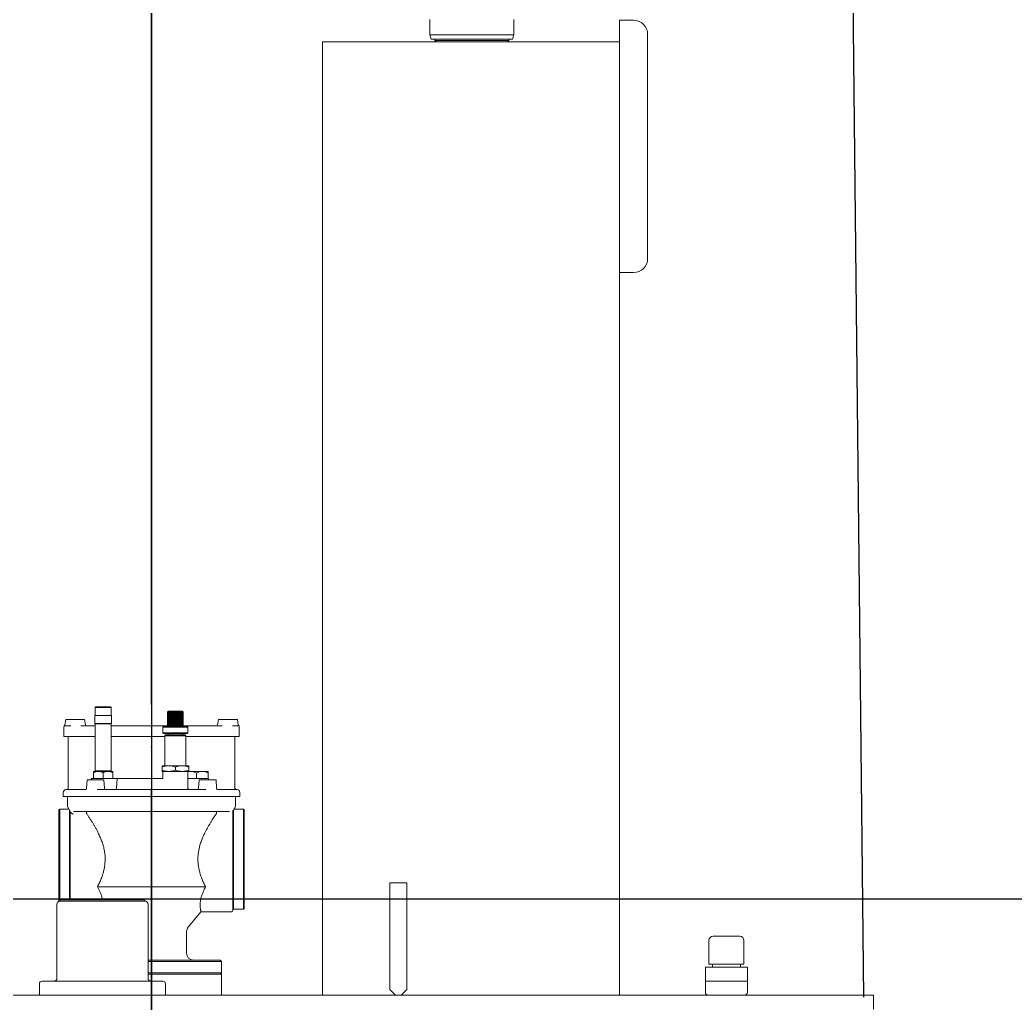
# Model space of a CAD drawing. Header units: millimetres. Extents: x 30710 to 48779, y -19256 to -8564.
# Drawn here: x 32776 to 33486, y -10660 to -9959 of the extents above; entities that cross this region are included whole.
import ezdxf

# ---------------------------------------------------------------- set-up
doc = ezdxf.new("R2010")
doc.units = ezdxf.units.MM
doc.header["$LTSCALE"] = 10
doc.linetypes.add('ACAD_ISO04W100', pattern=[30, 24, -3, 0, -3])
doc.layers.get('0').update_dxf_attribs({"color": 1, "linetype": 'ACAD_ISO04W100', "lineweight": 25})
doc.layers.get('Defpoints').update_dxf_attribs({"lineweight": 25})
doc.layers.add('2', color=3, linetype='Continuous', lineweight=25)
doc.layers.add('粗实线', color=4, linetype='Continuous', lineweight=18)

msp = doc.modelspace()

# ---------------------------------------------------------------- linework, layer by layer
msp.add_line((32870.22, -12248.159), (32870.22, -10131.559))
at = {"layer": '2'}
for p, q in [((32870.22, -10260.95), (32870.22, -9663.935)), ((33378.22, -10656.159), (33367.514, -9663.935))]:
    msp.add_line(p, q, dxfattribs=at)
at = {"layer": 'Defpoints'}
for p, q in [((32870.22, -8564.163), (32870.22, -19256.163)), ((30710.22, -10586.157), (45830.22, -10586.157))]:
    msp.add_line(p, q, dxfattribs=at)
at = {"layer": '粗实线'}
for p, q in [((33068.672, -9958.79), (33068.672, -9969.79)), ((33128.672, -9958.79), (33128.672, -9969.79)), ((33204.067, -9959.312), (33204.067, -9974.79)), ((33214.067, -9959.312), (33204.067, -9959.312)), ((33068.672, -9969.79), (33128.672, -9969.79)), ((33069.764, -9972.79), (33068.672, -9969.79)), ((33127.581, -9972.79), (33128.672, -9969.79)), ((33224.067, -9969.312), (33224.067, -10129.312)), ((32992.067, -9974.79), (32992.067, -10654.79)), ((32992.067, -9974.79), (33204.067, -9974.79)), ((33127.581, -9972.79), (33069.764, -9972.79)), ((33072.172, -9972.79), (33072.172, -9973.79)), ((33072.172, -9973.79), (33125.172, -9973.79)), ((33073.172, -9974.79), (33072.172, -9973.79)), ((33124.172, -9974.79), (33125.172, -9973.79)), ((33125.172, -9972.79), (33125.172, -9973.79)), ((33204.067, -9974.79), (33204.067, -10654.79)), ((33214.067, -10139.312), (33204.067, -10139.312)), ((32829.92, -10455.19), (32829.72, -10455.39)), ((32829.92, -10455.19), (32841.52, -10455.19)), ((32830.47, -10449.19), (32829.97, -10449.69)), ((32829.97, -10449.69), (32829.97, -10455.19)), ((32841.47, -10449.69), (32829.97, -10449.69)), ((32830.47, -10449.19), (32840.97, -10449.19)), ((32840.97, -10449.19), (32841.47, -10449.69)), ((32841.47, -10449.69), (32841.47, -10455.19)), ((32841.52, -10455.19), (32841.72, -10455.39)), ((32882.285, -10452.09), (32881.72, -10452.656)), ((32881.72, -10452.656), (32881.72, -10452.656)), ((32881.72, -10463.09), (32881.72, -10452.656)), ((32881.72, -10463.09), (32881.72, -10452.656)), ((32881.761, -10452.656), (32881.775, -10452.656)), ((32881.761, -10463.09), (32881.761, -10452.656)), ((32881.775, -10463.09), (32881.775, -10452.656)), ((32881.888, -10452.656), (32881.915, -10452.656)), ((32881.888, -10463.09), (32881.888, -10452.656)), ((32881.915, -10463.09), (32881.915, -10452.656)), ((32882.099, -10452.656), (32882.139, -10452.656)), ((32882.099, -10463.09), (32882.099, -10452.656)), ((32882.139, -10463.09), (32882.139, -10452.656)), ((32891.558, -10452.09), (32882.285, -10452.09)), ((32882.391, -10452.656), (32882.443, -10452.656)), ((32882.391, -10463.09), (32882.391, -10452.656)), ((32882.443, -10463.09), (32882.443, -10452.656)), ((32882.759, -10452.656), (32882.822, -10452.656)), ((32882.759, -10463.09), (32882.759, -10452.656)), ((32882.822, -10463.09), (32882.822, -10452.656)), ((32883.198, -10452.656), (32883.271, -10452.656)), ((32883.198, -10463.09), (32883.198, -10452.656)), ((32883.271, -10463.09), (32883.271, -10452.656)), ((32883.684, -10463.09), (32883.684, -10452.356)), ((32883.699, -10452.656), (32883.782, -10452.656)), ((32883.699, -10463.09), (32883.699, -10452.656)), ((32883.782, -10463.09), (32883.782, -10452.656)), ((32884.19, -10463.09), (32884.19, -10452.356)), ((32884.257, -10452.656), (32884.347, -10452.656)), ((32884.257, -10463.09), (32884.257, -10452.656)), ((32884.347, -10463.09), (32884.347, -10452.656)), ((32884.743, -10463.09), (32884.743, -10452.356)), ((32884.861, -10452.656), (32884.958, -10452.656)), ((32884.861, -10463.09), (32884.861, -10452.656)), ((32884.958, -10463.09), (32884.958, -10452.656)), ((32885.336, -10463.09), (32885.336, -10452.356)), ((32885.502, -10452.656), (32885.604, -10452.656)), ((32885.502, -10463.09), (32885.502, -10452.656)), ((32885.604, -10463.09), (32885.604, -10452.656)), ((32885.958, -10463.09), (32885.958, -10452.356)), ((32886.171, -10452.656), (32886.275, -10452.656)), ((32886.171, -10463.09), (32886.171, -10452.656)), ((32886.275, -10463.09), (32886.275, -10452.656)), ((32886.6, -10463.09), (32886.6, -10452.356)), ((32886.856, -10452.656), (32886.962, -10452.656)), ((32886.856, -10463.09), (32886.856, -10452.656)), ((32886.962, -10463.09), (32886.962, -10452.656)), ((32887.252, -10463.09), (32887.252, -10452.356)), ((32887.546, -10452.656), (32887.653, -10452.656)), ((32887.546, -10463.09), (32887.546, -10452.656)), ((32887.653, -10463.09), (32887.653, -10452.656)), ((32887.904, -10463.09), (32887.904, -10452.356)), ((32888.232, -10452.656), (32888.336, -10452.656)), ((32888.232, -10463.09), (32888.232, -10452.656)), ((32888.336, -10463.09), (32888.336, -10452.656)), ((32888.545, -10463.09), (32888.545, -10452.356)), ((32888.902, -10452.656), (32889.003, -10452.656)), ((32888.902, -10463.09), (32888.902, -10452.656)), ((32889.003, -10463.09), (32889.003, -10452.656)), ((32889.164, -10463.09), (32889.164, -10452.356)), ((32889.545, -10452.656), (32889.641, -10452.656)), ((32889.545, -10463.09), (32889.545, -10452.656)), ((32889.641, -10463.09), (32889.641, -10452.656)), ((32889.753, -10463.09), (32889.753, -10452.356)), ((32890.151, -10452.656), (32890.24, -10452.656)), ((32890.151, -10463.09), (32890.151, -10452.656)), ((32890.24, -10463.09), (32890.24, -10452.656)), ((32890.303, -10463.09), (32890.303, -10452.356)), ((32890.711, -10452.656), (32890.793, -10452.656)), ((32890.711, -10463.09), (32890.711, -10452.656)), ((32890.793, -10463.09), (32890.793, -10452.656)), ((32890.803, -10463.09), (32890.803, -10452.356)), ((32891.216, -10452.656), (32891.289, -10452.656)), ((32891.216, -10463.09), (32891.216, -10452.656)), ((32891.289, -10463.09), (32891.289, -10452.656)), ((32892.154, -10452.09), (32891.558, -10452.09)), ((32891.658, -10452.656), (32891.72, -10452.656)), ((32891.658, -10463.09), (32891.658, -10452.656)), ((32891.72, -10463.09), (32891.72, -10452.656)), ((32892.03, -10452.656), (32892.056, -10452.656)), ((32892.03, -10463.09), (32892.03, -10452.656)), ((32892.056, -10452.656), (32892.081, -10452.656)), ((32892.081, -10463.09), (32892.081, -10452.656)), ((32892.72, -10452.656), (32892.154, -10452.09)), ((32892.326, -10452.656), (32892.365, -10452.656)), ((32892.326, -10463.09), (32892.326, -10452.656)), ((32892.365, -10463.09), (32892.365, -10452.656)), ((32892.542, -10452.656), (32892.568, -10452.656)), ((32892.542, -10463.09), (32892.542, -10452.656)), ((32892.568, -10463.09), (32892.568, -10452.656)), ((32892.674, -10452.656), (32892.686, -10452.656)), ((32892.674, -10463.09), (32892.674, -10452.656)), ((32892.686, -10463.09), (32892.686, -10452.656)), ((32892.72, -10463.09), (32892.72, -10452.656)), ((32809.013, -10458.19), (32808.354, -10461.929)), ((32809.013, -10458.19), (32815.72, -10458.19)), ((32815.72, -10458.19), (32822.426, -10458.19)), ((32823.074, -10461.864), (32822.426, -10458.19)), ((32841.72, -10455.39), (32829.72, -10455.39)), ((32829.72, -10460.99), (32829.72, -10455.39)), ((32829.92, -10461.19), (32829.72, -10460.99)), ((32829.72, -10460.99), (32841.72, -10460.99)), ((32841.52, -10461.19), (32829.92, -10461.19)), ((32829.97, -10461.19), (32829.97, -10494.69)), ((32841.47, -10461.19), (32841.47, -10494.69)), ((32841.52, -10461.19), (32841.72, -10460.99)), ((32841.72, -10460.99), (32841.72, -10455.39)), ((32918.013, -10458.19), (32917.365, -10461.864)), ((32918.013, -10458.19), (32924.72, -10458.19)), ((32924.72, -10458.19), (32931.426, -10458.19)), ((32932.085, -10461.929), (32931.426, -10458.19)), ((32807.72, -10463.641), (32807.72, -10464)), ((32807.72, -10470.19), (32807.72, -10464)), ((32808.109, -10462.426), (32807.873, -10463.02)), ((32819.853, -10462.674), (32820.252, -10462.69)), ((32820.252, -10462.69), (32829.97, -10462.69)), ((32841.47, -10462.69), (32881.72, -10462.69)), ((32878.72, -10463.19), (32878.22, -10463.69)), ((32878.22, -10463.69), (32878.22, -10467.69)), ((32888.563, -10463.69), (32878.22, -10463.69)), ((32878.22, -10467.69), (32878.72, -10468.19)), ((32878.22, -10467.69), (32888.563, -10467.69)), ((32878.72, -10463.19), (32888.488, -10463.19)), ((32888.488, -10468.19), (32878.72, -10468.19)), ((32880.22, -10469.19), (32879.72, -10469.69)), ((32880.22, -10469.19), (32894.22, -10469.19)), ((32881.761, -10463.09), (32881.72, -10463.09)), ((32881.72, -10463.09), (32881.72, -10463.09)), ((32881.775, -10463.09), (32881.761, -10463.09)), ((32881.888, -10463.09), (32881.775, -10463.09)), ((32881.915, -10463.09), (32881.888, -10463.09)), ((32882.099, -10463.09), (32881.915, -10463.09)), ((32881.97, -10468.19), (32881.97, -10469.19)), ((32882.139, -10463.09), (32882.099, -10463.09)), ((32882.391, -10463.09), (32882.139, -10463.09)), ((32882.443, -10463.09), (32882.391, -10463.09)), ((32882.759, -10463.09), (32882.443, -10463.09)), ((32882.822, -10463.09), (32882.759, -10463.09)), ((32883.198, -10463.09), (32882.822, -10463.09)), ((32883.271, -10463.09), (32883.198, -10463.09)), ((32883.684, -10463.09), (32883.271, -10463.09)), ((32883.699, -10463.09), (32883.684, -10463.09)), ((32883.782, -10463.09), (32883.699, -10463.09)), ((32883.72, -10463.09), (32883.72, -10463.19)), ((32884.19, -10463.09), (32883.782, -10463.09)), ((32884.257, -10463.09), (32884.19, -10463.09)), ((32884.347, -10463.09), (32884.257, -10463.09)), ((32884.743, -10463.09), (32884.347, -10463.09)), ((32884.861, -10463.09), (32884.743, -10463.09)), ((32884.958, -10463.09), (32884.861, -10463.09)), ((32885.336, -10463.09), (32884.958, -10463.09)), ((32885.502, -10463.09), (32885.336, -10463.09)), ((32885.604, -10463.09), (32885.502, -10463.09)), ((32885.958, -10463.09), (32885.604, -10463.09)), ((32886.171, -10463.09), (32885.958, -10463.09)), ((32886.275, -10463.09), (32886.171, -10463.09)), ((32886.6, -10463.09), (32886.275, -10463.09)), ((32886.856, -10463.09), (32886.6, -10463.09)), ((32886.962, -10463.09), (32886.856, -10463.09)), ((32887.252, -10463.09), (32886.962, -10463.09)), ((32887.546, -10463.09), (32887.252, -10463.09)), ((32887.653, -10463.09), (32887.546, -10463.09)), ((32887.904, -10463.09), (32887.653, -10463.09)), ((32888.232, -10463.09), (32887.904, -10463.09)), ((32888.336, -10463.09), (32888.232, -10463.09)), ((32888.545, -10463.09), (32888.336, -10463.09)), ((32888.488, -10463.19), (32895.72, -10463.19)), ((32895.72, -10468.19), (32888.488, -10468.19)), ((32888.902, -10463.09), (32888.545, -10463.09)), ((32896.22, -10463.69), (32888.563, -10463.69)), ((32888.563, -10467.69), (32896.22, -10467.69)), ((32889.003, -10463.09), (32888.902, -10463.09)), ((32889.164, -10463.09), (32889.003, -10463.09)), ((32889.545, -10463.09), (32889.164, -10463.09)), ((32889.641, -10463.09), (32889.545, -10463.09)), ((32889.753, -10463.09), (32889.641, -10463.09)), ((32890.151, -10463.09), (32889.753, -10463.09)), ((32890.24, -10463.09), (32890.151, -10463.09)), ((32890.303, -10463.09), (32890.24, -10463.09)), ((32890.711, -10463.09), (32890.303, -10463.09)), ((32890.793, -10463.09), (32890.711, -10463.09)), ((32890.72, -10463.19), (32890.72, -10463.09)), ((32890.803, -10463.09), (32890.793, -10463.09)), ((32891.216, -10463.09), (32890.803, -10463.09)), ((32891.289, -10463.09), (32891.216, -10463.09)), ((32891.658, -10463.09), (32891.289, -10463.09)), ((32891.72, -10463.09), (32891.658, -10463.09)), ((32892.03, -10463.09), (32891.72, -10463.09)), ((32892.081, -10463.09), (32892.03, -10463.09)), ((32892.326, -10463.09), (32892.081, -10463.09)), ((32892.365, -10463.09), (32892.326, -10463.09)), ((32892.542, -10463.09), (32892.365, -10463.09)), ((32892.47, -10469.19), (32892.47, -10468.19)), ((32892.568, -10463.09), (32892.542, -10463.09)), ((32892.674, -10463.09), (32892.568, -10463.09)), ((32892.686, -10463.09), (32892.674, -10463.09)), ((32892.72, -10463.09), (32892.686, -10463.09)), ((32892.72, -10462.69), (32920.187, -10462.69)), ((32894.22, -10469.19), (32894.72, -10469.69)), ((32896.22, -10463.69), (32895.72, -10463.19)), ((32895.72, -10468.19), (32896.22, -10467.69)), ((32896.22, -10467.69), (32896.22, -10463.69)), ((32920.187, -10462.69), (32920.705, -10462.669)), ((32932.72, -10463.641), (32932.72, -10464)), ((32932.72, -10464), (32932.72, -10470.19)), ((32812.72, -10470.19), (32807.72, -10470.19)), ((32810.72, -10507.19), (32810.72, -10470.19)), ((32812.72, -10470.19), (32829.97, -10470.19)), ((32841.47, -10470.19), (32879.72, -10470.19)), ((32879.72, -10469.69), (32879.72, -10491.19)), ((32894.72, -10469.69), (32879.72, -10469.69)), ((32894.72, -10469.69), (32894.72, -10491.19)), ((32894.72, -10470.19), (32927.72, -10470.19)), ((32932.72, -10470.19), (32927.72, -10470.19)), ((32929.72, -10470.19), (32929.72, -10507.19)), ((32828.72, -10495.19), (32832.22, -10495.19)), ((32828.72, -10495.19), (32828.72, -10496.273)), ((32828.72, -10496.273), (32828.72, -10500.19)), ((32830.47, -10495.19), (32829.97, -10494.69)), ((32829.97, -10494.69), (32841.47, -10494.69)), ((32832.22, -10495.19), (32839.22, -10495.19)), ((32835.72, -10496.273), (32835.72, -10500.19)), ((32839.22, -10495.19), (32842.72, -10495.19)), ((32840.97, -10495.19), (32841.47, -10494.69)), ((32842.72, -10495.19), (32842.72, -10496.273)), ((32842.72, -10496.273), (32842.72, -10500.19)), ((32877.72, -10491.19), (32877.72, -10492.038)), ((32882.47, -10491.19), (32877.72, -10491.19)), ((32877.72, -10492.038), (32877.72, -10494.341)), ((32877.72, -10494.341), (32877.72, -10495.19)), ((32882.47, -10495.19), (32877.72, -10495.19)), ((32878.22, -10495.19), (32878.22, -10500.19)), ((32891.97, -10491.19), (32882.47, -10491.19)), ((32891.97, -10495.19), (32882.47, -10495.19)), ((32887.22, -10492.038), (32887.22, -10494.341)), ((32896.72, -10491.19), (32891.97, -10491.19)), ((32896.72, -10495.19), (32891.97, -10495.19)), ((32896.22, -10495.19), (32896.22, -10507.19)), ((32897.97, -10495.19), (32896.22, -10495.483)), ((32896.72, -10491.19), (32896.72, -10492.038)), ((32896.72, -10492.038), (32896.72, -10494.341)), ((32896.72, -10494.341), (32896.72, -10495.19)), ((32896.72, -10495.19), (32897.97, -10495.19)), ((32897.97, -10495.19), (32906.47, -10495.19)), ((32902.22, -10500.19), (32902.22, -10496.505)), ((32906.47, -10495.19), (32910.72, -10495.19)), ((32910.72, -10495.19), (32910.72, -10496.505)), ((32910.72, -10500.19), (32910.72, -10496.505)), ((32824.235, -10501.19), (32823.918, -10507.242)), ((32824.235, -10501.19), (32836.301, -10501.19)), ((32827.139, -10500.19), (32827.086, -10501.19)), ((32827.139, -10500.19), (32841.57, -10500.19)), ((32836.301, -10501.19), (32836.618, -10507.242)), ((32841.57, -10500.19), (32845.639, -10500.19)), ((32845.269, -10507.242), (32845.639, -10500.19)), ((32848.635, -10500.19), (32877.345, -10500.19)), ((32896.22, -10500.19), (32898.319, -10500.19)), ((32898.319, -10500.19), (32898.987, -10500.19)), ((32902.22, -10500.19), (32898.987, -10500.19)), ((32905.453, -10500.19), (32902.22, -10500.19)), ((32904.138, -10501.19), (32903.821, -10507.242)), ((32904.138, -10501.19), (32916.204, -10501.19)), ((32905.453, -10500.19), (32907.487, -10500.19)), ((32910.72, -10500.19), (32907.487, -10500.19)), ((32910.72, -10500.19), (32910.8, -10500.19)), ((32910.853, -10501.19), (32910.8, -10500.19)), ((32916.204, -10501.19), (32916.521, -10507.242)), ((32807.22, -10510.19), (32807.22, -10513.19)), ((32809.22, -10508.19), (32823.034, -10508.19)), ((32823.318, -10508.107), (32822.752, -10508.223)), ((32831.561, -10508.19), (32908.878, -10508.19)), ((32917.119, -10508.106), (32917.405, -10508.19)), ((32917.405, -10508.19), (32931.22, -10508.19)), ((32933.22, -10510.19), (32933.22, -10513.19)), ((32807.22, -10513.19), (32933.22, -10513.19)), ((32810.22, -10513.19), (32810.22, -10520.29)), ((32930.22, -10520.29), (32930.22, -10513.19)), ((32804.72, -10522.04), (32804.22, -10522.54)), ((32804.22, -10540.165), (32804.22, -10522.54)), ((32811.285, -10522.04), (32804.72, -10522.04)), ((32804.72, -10522.04), (32804.72, -10539.915)), ((32811.72, -10539.915), (32811.72, -10522.75)), ((32812.22, -10586.79), (32812.22, -10524.68)), ((32813.028, -10524.992), (32813.22, -10525.177)), ((32870.22, -10523.79), (32814.652, -10523.79)), ((32925.787, -10523.79), (32870.22, -10523.79)), ((32928.108, -10522.79), (32928.179, -10522.755)), ((32928.22, -10522.974), (32928.22, -10526.159)), ((32928.22, -10526.159), (32928.22, -10594.29)), ((32928.72, -10522.7), (32928.72, -10539.915)), ((32928.761, -10522.79), (32929.22, -10521.912)), ((32935.72, -10522.04), (32929.153, -10522.04)), ((32936.22, -10522.54), (32935.72, -10522.04)), ((32935.72, -10539.915), (32935.72, -10522.04)), ((32936.22, -10522.54), (32936.22, -10540.165)), ((32804.22, -10587.853), (32804.22, -10540.165)), ((32804.72, -10539.915), (32804.72, -10587.467)), ((32811.72, -10586.79), (32811.72, -10539.915)), ((32928.72, -10539.915), (32928.72, -10593.54)), ((32935.72, -10593.54), (32935.72, -10539.915)), ((32936.22, -10540.165), (32936.22, -10593.04)), ((33052.22, -10574.79), (33040.22, -10574.79)), ((33040.22, -10574.79), (33040.22, -10609.79)), ((33052.22, -10574.79), (33052.22, -10609.79)), ((32870.22, -10577.6), (32831.668, -10577.6)), ((32908.771, -10577.6), (32870.22, -10577.6)), ((32802.72, -10589.79), (32802.72, -10642.79)), ((32804.72, -10587.79), (32865.72, -10587.79)), ((32806.22, -10586.79), (32864.22, -10586.79)), ((32867.72, -10642.79), (32867.72, -10589.79)), ((32896.378, -10606.209), (32905.478, -10595.29)), ((32905.478, -10595.29), (32927.22, -10595.29)), ((32928.22, -10593.04), (32928.72, -10593.54)), ((32928.72, -10593.54), (32935.72, -10593.54)), ((32935.72, -10593.54), (32936.22, -10593.04)), ((32895.22, -10624.79), (32895.22, -10609.41)), ((33040.22, -10609.79), (33040.22, -10650.79)), ((33052.22, -10609.79), (33052.22, -10650.79)), ((33267.72, -10615.79), (33267.72, -10632.79)), ((33270.72, -10612.79), (33280.22, -10612.79)), ((33280.22, -10612.79), (33289.72, -10612.79)), ((33292.72, -10632.79), (33292.72, -10615.79)), ((32867.72, -10629.79), (32870.22, -10629.79)), ((32870.22, -10630.79), (32867.72, -10630.79)), ((32870.22, -10629.79), (32919.22, -10629.79)), ((32920.22, -10630.79), (32870.22, -10630.79)), ((32920.22, -10630.79), (32919.22, -10629.79)), ((32920.22, -10638.79), (32920.22, -10630.79)), ((32867.72, -10638.79), (32870.22, -10638.79)), ((32867.72, -10639.79), (32905.575, -10639.79)), ((32870.22, -10638.79), (32920.22, -10638.79)), ((32905.575, -10639.79), (32920.22, -10639.79)), ((32919.22, -10639.79), (32920.22, -10638.79)), ((32920.22, -10654.79), (32920.22, -10639.79)), ((33265.22, -10634.79), (33265.22, -10644.79)), ((33265.22, -10634.79), (33280.22, -10634.79)), ((33267.72, -10632.79), (33280.22, -10632.79)), ((33270.22, -10632.79), (33270.22, -10634.79)), ((33280.22, -10632.79), (33292.72, -10632.79)), ((33280.22, -10634.79), (33295.22, -10634.79)), ((33290.22, -10634.79), (33290.22, -10632.79)), ((33295.22, -10644.79), (33295.22, -10634.79)), ((32790.22, -10646.79), (32790.22, -10654.79)), ((32792.22, -10644.79), (32878.22, -10644.79)), ((32880.22, -10654.79), (32880.22, -10646.79)), ((33265.22, -10644.79), (33265.22, -10652.79)), ((33295.22, -10644.79), (33265.22, -10644.79)), ((33280.22, -10644.79), (33265.22, -10644.79)), ((33295.22, -10644.79), (33280.22, -10644.79)), ((33295.22, -10652.79), (33295.22, -10644.79)), ((33040.22, -10650.79), (33044.22, -10654.79)), ((33048.22, -10654.79), (33052.22, -10650.79)), ((32355.22, -10654.79), (33385.22, -10654.79)), ((33385.22, -10664.79), (33385.22, -10654.79))]:
    msp.add_line(p, q, dxfattribs=at)
for centre, radius, start, end in [((33214.067, -9969.312), 10, 0, 90), ((33214.067, -10129.312), 10, 270, 0), ((32824.059, -10461.69), 1, 190, 270), ((32916.38, -10461.69), 1, 270, 350), ((32809.171, -10463.646), 1.452, 125.918926, 179.798307), ((32809.22, -10510.19), 2, 90, 180), ((32809.72, -10507.19), 1, 270, 0), ((32822.919, -10507.19), 1, 293.664295, 357), ((32837.617, -10507.19), 1, 183, 270), ((32844.271, -10507.19), 1, 270, 357), ((32897.22, -10507.19), 1, 180, 270), ((32902.822, -10507.19), 1, 270, 357), ((32917.52, -10507.19), 1, 183, 246.335705), ((32930.72, -10507.19), 1, 180, 270), ((32931.22, -10510.19), 2, 0, 90), ((32804.72, -10589.79), 2, 96.901854, 180), ((32806.22, -10588.79), 2, 90, 150.478281), ((32864.22, -10588.79), 2, 29.521719, 90), ((32865.72, -10589.79), 2, 0, 83.098145), ((32927.22, -10594.29), 1, 270, 360), ((32900.22, -10609.41), 5, 140.194429, 180), ((33270.72, -10615.79), 3, 90, 180), ((33289.72, -10615.79), 3, 0, 90), ((32900.22, -10624.79), 5, 180, 270), ((32792.22, -10646.79), 2, 90, 180), ((32800.72, -10642.79), 2, 270, 0), ((32869.72, -10642.79), 2, 180, 270), ((32878.22, -10646.79), 2, 0, 90), ((33267.22, -10652.79), 2, 180, 270), ((33293.22, -10652.79), 2, 270, 360)]:
    msp.add_arc(centre, radius, start, end, dxfattribs=at)
for points, knots in [([(32881.72, -10452.656), (32881.778, -10452.599), (32881.881, -10452.498), (32881.986, -10452.399), (32882.032, -10452.356)], [0, 0, 0, 0, 0.24228063, 0.432643, 0.432643, 0.432643, 0.432643]), ([(32882.032, -10452.356), (32881.981, -10452.411), (32881.89, -10452.51), (32881.8, -10452.611), (32881.761, -10452.656)], [0, 0, 0, 0, 0.22652873, 0.40451652, 0.40451652, 0.40451652, 0.40451652]), ([(32881.775, -10452.656), (32881.838, -10452.599), (32881.952, -10452.498), (32882.067, -10452.399), (32882.118, -10452.356)], [0, 0, 0, 0, 0.2553053, 0.45590128, 0.45590128, 0.45590128, 0.45590128]), ([(32882.118, -10452.356), (32882.075, -10452.411), (32881.997, -10452.51), (32881.921, -10452.611), (32881.888, -10452.656)], [0, 0, 0, 0, 0.21174107, 0.37810991, 0.37810991, 0.37810991, 0.37810991]), ([(32881.915, -10452.656), (32881.983, -10452.599), (32882.106, -10452.498), (32882.23, -10452.399), (32882.284, -10452.356)], [0, 0, 0, 0, 0.26650037, 0.47589243, 0.47589243, 0.47589243, 0.47589243]), ([(32882.284, -10452.356), (32882.249, -10452.411), (32882.187, -10452.51), (32882.126, -10452.611), (32882.099, -10452.656)], [0, 0, 0, 0, 0.19746491, 0.35261671, 0.35261671, 0.35261671, 0.35261671]), ([(32882.139, -10452.656), (32882.211, -10452.599), (32882.34, -10452.498), (32882.471, -10452.399), (32882.529, -10452.356)], [0, 0, 0, 0, 0.275423, 0.49182565, 0.49182565, 0.49182565, 0.49182565]), ([(32882.529, -10452.356), (32882.503, -10452.411), (32882.457, -10452.51), (32882.411, -10452.611), (32882.391, -10452.656)], [0, 0, 0, 0, 0.18481523, 0.33002795, 0.33002795, 0.33002795, 0.33002795]), ([(32882.443, -10452.656), (32882.518, -10452.599), (32882.652, -10452.498), (32882.787, -10452.399), (32882.847, -10452.356)], [0, 0, 0, 0, 0.28175011, 0.50312405, 0.50312405, 0.50312405, 0.50312405]), ([(32882.847, -10452.356), (32882.83, -10452.411), (32882.801, -10452.51), (32882.772, -10452.611), (32882.759, -10452.656)], [0, 0, 0, 0, 0.17501717, 0.31253137, 0.31253137, 0.31253137, 0.31253137]), ([(32882.822, -10452.656), (32882.899, -10452.599), (32883.035, -10452.498), (32883.173, -10452.399), (32883.234, -10452.356)], [0, 0, 0, 0, 0.28526628, 0.5094029, 0.5094029, 0.5094029, 0.5094029]), ([(32883.234, -10452.356), (32883.227, -10452.411), (32883.215, -10452.51), (32883.203, -10452.611), (32883.198, -10452.656)], [0, 0, 0, 0, 0.16922478, 0.3021878, 0.3021878, 0.3021878, 0.3021878]), ([(32883.271, -10452.656), (32883.348, -10452.599), (32883.484, -10452.498), (32883.623, -10452.399), (32883.684, -10452.356)], [0, 0, 0, 0, 0.28585613, 0.5104562, 0.5104562, 0.5104562, 0.5104562]), ([(32883.684, -10452.356), (32883.687, -10452.411), (32883.692, -10452.51), (32883.697, -10452.611), (32883.699, -10452.656)], [0, 0, 0, 0, 0.16822634, 0.30040486, 0.30040486, 0.30040486, 0.30040486]), ([(32883.782, -10452.656), (32883.858, -10452.599), (32883.993, -10452.498), (32884.129, -10452.399), (32884.19, -10452.356)], [0, 0, 0, 0, 0.2835006, 0.50624992, 0.50624992, 0.50624992, 0.50624992]), ([(32884.19, -10452.356), (32884.202, -10452.411), (32884.225, -10452.51), (32884.247, -10452.611), (32884.257, -10452.656)], [0, 0, 0, 0, 0.17216684, 0.30744148, 0.30744148, 0.30744148, 0.30744148]), ([(32884.347, -10452.656), (32884.421, -10452.599), (32884.552, -10452.498), (32884.685, -10452.399), (32884.743, -10452.356)], [0, 0, 0, 0, 0.27827632, 0.49692087, 0.49692087, 0.49692087, 0.49692087]), ([(32884.743, -10452.356), (32884.765, -10452.411), (32884.805, -10452.51), (32884.844, -10452.611), (32884.861, -10452.656)], [0, 0, 0, 0, 0.18048999, 0.32230429, 0.32230429, 0.32230429, 0.32230429]), ([(32884.958, -10452.656), (32885.028, -10452.599), (32885.153, -10452.498), (32885.28, -10452.399), (32885.336, -10452.356)], [0, 0, 0, 0, 0.27035807, 0.48278116, 0.48278116, 0.48278116, 0.48278116]), ([(32885.336, -10452.356), (32885.367, -10452.411), (32885.423, -10452.51), (32885.478, -10452.611), (32885.502, -10452.656)], [0, 0, 0, 0, 0.19214896, 0.34312393, 0.34312393, 0.34312393, 0.34312393]), ([(32885.604, -10452.656), (32885.67, -10452.599), (32885.787, -10452.498), (32885.906, -10452.399), (32885.958, -10452.356)], [0, 0, 0, 0, 0.26002474, 0.46432883, 0.46432883, 0.46432883, 0.46432883]), ([(32885.958, -10452.356), (32885.998, -10452.411), (32886.069, -10452.51), (32886.14, -10452.611), (32886.171, -10452.656)], [0, 0, 0, 0, 0.20591778, 0.36771115, 0.36771115, 0.36771115, 0.36771115]), ([(32886.275, -10452.656), (32886.336, -10452.599), (32886.443, -10452.498), (32886.552, -10452.399), (32886.6, -10452.356)], [0, 0, 0, 0, 0.24766953, 0.44226601, 0.44226601, 0.44226601, 0.44226601]), ([(32886.6, -10452.356), (32886.648, -10452.411), (32886.734, -10452.51), (32886.819, -10452.611), (32886.856, -10452.656)], [0, 0, 0, 0, 0.22062401, 0.39397235, 0.39397235, 0.39397235, 0.39397235]), ([(32886.962, -10452.656), (32887.016, -10452.599), (32887.112, -10452.498), (32887.209, -10452.399), (32887.252, -10452.356)], [0, 0, 0, 0, 0.2338153, 0.41752636, 0.41752636, 0.41752636, 0.41752636]), ([(32887.252, -10452.356), (32887.308, -10452.411), (32887.406, -10452.51), (32887.504, -10452.611), (32887.546, -10452.656)], [0, 0, 0, 0, 0.23525637, 0.42010163, 0.42010163, 0.42010163, 0.42010163]), ([(32887.653, -10452.656), (32887.699, -10452.599), (32887.782, -10452.498), (32887.867, -10452.399), (32887.904, -10452.356)], [0, 0, 0, 0, 0.21913504, 0.39131167, 0.39131167, 0.39131167, 0.39131167]), ([(32887.904, -10452.356), (32887.965, -10452.411), (32888.076, -10452.51), (32888.184, -10452.611), (32888.232, -10452.656)], [0, 0, 0, 0, 0.24898763, 0.44462178, 0.44462178, 0.44462178, 0.44462178]), ([(32888.336, -10452.656), (32888.375, -10452.599), (32888.444, -10452.498), (32888.514, -10452.399), (32888.545, -10452.356)], [0, 0, 0, 0, 0.20447419, 0.36513164, 0.36513164, 0.36513164, 0.36513164]), ([(32888.545, -10452.356), (32888.612, -10452.411), (32888.731, -10452.51), (32888.85, -10452.611), (32888.902, -10452.656)], [0, 0, 0, 0, 0.2611609, 0.46635982, 0.46635982, 0.46635982, 0.46635982]), ([(32889.003, -10452.656), (32889.033, -10452.599), (32889.086, -10452.498), (32889.14, -10452.399), (32889.164, -10452.356)], [0, 0, 0, 0, 0.19086224, 0.34082464, 0.34082464, 0.34082464, 0.34082464]), ([(32889.164, -10452.356), (32889.236, -10452.411), (32889.363, -10452.51), (32889.489, -10452.611), (32889.545, -10452.656)], [0, 0, 0, 0, 0.27126723, 0.48440687, 0.48440687, 0.48440687, 0.48440687]), ([(32889.641, -10452.656), (32889.662, -10452.599), (32889.699, -10452.498), (32889.737, -10452.399), (32889.753, -10452.356)], [0, 0, 0, 0, 0.17948375, 0.32050597, 0.32050597, 0.32050597, 0.32050597]), ([(32889.753, -10452.356), (32889.828, -10452.411), (32889.961, -10452.51), (32890.093, -10452.611), (32890.151, -10452.656)], [0, 0, 0, 0, 0.27892549, 0.49808237, 0.49808237, 0.49808237, 0.49808237]), ([(32890.24, -10452.656), (32890.252, -10452.599), (32890.273, -10452.498), (32890.293, -10452.399), (32890.303, -10452.356)], [0, 0, 0, 0, 0.17155936, 0.3063553, 0.3063553, 0.3063553, 0.3063553]), ([(32890.303, -10452.356), (32890.379, -10452.411), (32890.516, -10452.51), (32890.652, -10452.611), (32890.711, -10452.656)], [0, 0, 0, 0, 0.28386766, 0.50690769, 0.50690769, 0.50690769, 0.50690769]), ([(32890.793, -10452.656), (32890.795, -10452.599), (32890.798, -10452.498), (32890.802, -10452.399), (32890.803, -10452.356)], [0, 0, 0, 0, 0.16810079, 0.30017929, 0.30017929, 0.30017929, 0.30017929]), ([(32890.803, -10452.356), (32890.881, -10452.411), (32891.019, -10452.51), (32891.156, -10452.611), (32891.216, -10452.656)], [0, 0, 0, 0, 0.28592901, 0.51058868, 0.51058868, 0.51058868, 0.51058868]), ([(32891.247, -10452.356), (32891.324, -10452.411), (32891.462, -10452.51), (32891.598, -10452.611), (32891.658, -10452.656)], [0, 0, 0, 0, 0.2850426, 0.5090058, 0.5090058, 0.5090058, 0.5090058]), ([(32891.289, -10452.656), (32891.281, -10452.599), (32891.267, -10452.498), (32891.253, -10452.399), (32891.247, -10452.356)], [0, 0, 0, 0, 0.16959974, 0.30285599, 0.30285599, 0.30285599, 0.30285599]), ([(32891.628, -10452.356), (32891.703, -10452.411), (32891.838, -10452.51), (32891.972, -10452.611), (32892.03, -10452.656)], [0, 0, 0, 0, 0.2812371, 0.50221025, 0.50221025, 0.50221025, 0.50221025]), ([(32891.72, -10452.656), (32891.703, -10452.599), (32891.672, -10452.498), (32891.641, -10452.399), (32891.628, -10452.356)], [0, 0, 0, 0, 0.17583906, 0.3139976, 0.3139976, 0.3139976, 0.3139976]), ([(32891.939, -10452.356), (32892.011, -10452.411), (32892.142, -10452.51), (32892.27, -10452.611), (32892.326, -10452.656)], [0, 0, 0, 0, 0.27463769, 0.49042557, 0.49042557, 0.49042557, 0.49042557]), ([(32892.081, -10452.656), (32892.055, -10452.599), (32892.007, -10452.498), (32891.96, -10452.399), (32891.939, -10452.356)], [0, 0, 0, 0, 0.18597919, 0.33210494, 0.33210494, 0.33210494, 0.33210494]), ([(32892.175, -10452.356), (32892.244, -10452.411), (32892.367, -10452.51), (32892.489, -10452.611), (32892.542, -10452.656)], [0, 0, 0, 0, 0.26547023, 0.47405507, 0.47405507, 0.47405507, 0.47405507]), ([(32892.365, -10452.656), (32892.33, -10452.599), (32892.267, -10452.498), (32892.203, -10452.399), (32892.175, -10452.356)], [0, 0, 0, 0, 0.19884696, 0.35508304, 0.35508304, 0.35508304, 0.35508304]), ([(32892.333, -10452.356), (32892.397, -10452.411), (32892.512, -10452.51), (32892.624, -10452.611), (32892.674, -10452.656)], [0, 0, 0, 0, 0.25406919, 0.45369601, 0.45369601, 0.45369601, 0.45369601]), ([(32892.568, -10452.656), (32892.524, -10452.599), (32892.447, -10452.498), (32892.368, -10452.399), (32892.333, -10452.356)], [0, 0, 0, 0, 0.2132223, 0.38075324, 0.38075324, 0.38075324, 0.38075324]), ([(32892.411, -10452.356), (32892.469, -10452.411), (32892.573, -10452.51), (32892.675, -10452.611), (32892.72, -10452.656)], [0, 0, 0, 0, 0.24089032, 0.43016227, 0.43016227, 0.43016227, 0.43016227]), ([(32892.686, -10452.656), (32892.635, -10452.599), (32892.544, -10452.498), (32892.452, -10452.399), (32892.411, -10452.356)], [0, 0, 0, 0, 0.2280065, 0.40715354, 0.40715354, 0.40715354, 0.40715354]), ([(32808.354, -10461.927), (32808.331, -10462.018), (32808.285, -10462.202), (32808.167, -10462.352), (32808.107, -10462.428)], [0, 0, 0, 0, 0.27791278, 0.56538017, 0.56538017, 0.56538017, 0.56538017]), ([(32932.332, -10462.428), (32932.272, -10462.352), (32932.154, -10462.202), (32932.108, -10462.018), (32932.085, -10461.927)], [0, 0, 0, 0, 0.28746739, 0.56538017, 0.56538017, 0.56538017, 0.56538017]), ([(32808.714, -10462.614), (32808.882, -10462.638), (32809.219, -10462.687), (32810.123, -10462.684), (32811.236, -10462.689), (32812.111, -10462.661), (32812.549, -10462.647)], [0, 0, 0, 0, 0.960401, 1.9197025, 2.8794474, 3.8384208, 3.8384208, 3.8384208, 3.8384208]), ([(32927.89, -10462.647), (32928.329, -10462.661), (32929.205, -10462.689), (32930.318, -10462.684), (32931.221, -10462.687), (32931.557, -10462.638), (32931.725, -10462.614)], [0, 0, 0, 0, 0.9605508, 1.919814, 2.879611, 3.8384231, 3.8384231, 3.8384231, 3.8384231]), ([(32932.676, -10463.367), (32932.659, -10463.206), (32932.613, -10462.786), (32932.438, -10462.563), (32932.33, -10462.426)], [0, 0, 0, 0, 0.3907684, 1.0224975, 1.0224975, 1.0224975, 1.0224975]), ([(32828.72, -10496.273), (32829.274, -10495.974), (32830.386, -10495.375), (32831.607, -10495.252), (32832.22, -10495.19)], [0, 0, 0, 0, 1.8467246, 3.7003052, 3.7003052, 3.7003052, 3.7003052]), ([(32832.22, -10495.19), (32832.828, -10495.251), (32834.05, -10495.374), (32835.161, -10495.972), (32835.72, -10496.273)], [0, 0, 0, 0, 1.8420238, 3.7003708, 3.7003708, 3.7003708, 3.7003708]), ([(32835.72, -10496.273), (32836.274, -10495.974), (32837.386, -10495.375), (32838.607, -10495.252), (32839.22, -10495.19)], [0, 0, 0, 0, 1.8467246, 3.7003052, 3.7003052, 3.7003052, 3.7003052]), ([(32839.22, -10495.19), (32839.828, -10495.251), (32841.05, -10495.374), (32842.161, -10495.972), (32842.72, -10496.273)], [0, 0, 0, 0, 1.8420238, 3.7003708, 3.7003708, 3.7003708, 3.7003708]), ([(32882.47, -10491.19), (32881.664, -10491.234), (32880.055, -10491.321), (32878.498, -10491.799), (32877.72, -10492.038)], [0, 0, 0, 0, 2.4229602, 4.8434844, 4.8434844, 4.8434844, 4.8434844]), ([(32877.72, -10494.341), (32878.499, -10494.581), (32880.056, -10495.059), (32881.665, -10495.146), (32882.47, -10495.19)], [0, 0, 0, 0, 2.423601, 4.843489, 4.843489, 4.843489, 4.843489]), ([(32887.22, -10492.038), (32886.44, -10491.799), (32884.883, -10491.321), (32883.274, -10491.234), (32882.47, -10491.19)], [0, 0, 0, 0, 2.423601, 4.843489, 4.843489, 4.843489, 4.843489]), ([(32882.47, -10495.19), (32883.275, -10495.146), (32884.884, -10495.059), (32886.441, -10494.58), (32887.22, -10494.341)], [0, 0, 0, 0, 2.4229602, 4.8434844, 4.8434844, 4.8434844, 4.8434844]), ([(32891.97, -10491.19), (32891.164, -10491.234), (32889.555, -10491.321), (32887.998, -10491.799), (32887.22, -10492.038)], [0, 0, 0, 0, 2.4229602, 4.8434844, 4.8434844, 4.8434844, 4.8434844]), ([(32887.22, -10494.341), (32887.999, -10494.581), (32889.556, -10495.059), (32891.165, -10495.146), (32891.97, -10495.19)], [0, 0, 0, 0, 2.423601, 4.843489, 4.843489, 4.843489, 4.843489]), ([(32896.72, -10492.038), (32895.94, -10491.799), (32894.383, -10491.321), (32892.774, -10491.234), (32891.97, -10491.19)], [0, 0, 0, 0, 2.423601, 4.843489, 4.843489, 4.843489, 4.843489]), ([(32891.97, -10495.19), (32892.775, -10495.146), (32894.384, -10495.059), (32895.941, -10494.58), (32896.72, -10494.341)], [0, 0, 0, 0, 2.4229602, 4.8434844, 4.8434844, 4.8434844, 4.8434844]), ([(32902.22, -10496.505), (32901.546, -10496.142), (32900.196, -10495.415), (32898.713, -10495.265), (32897.97, -10495.19)], [0, 0, 0, 0, 2.2424519, 4.4932277, 4.4932277, 4.4932277, 4.4932277]), ([(32906.47, -10495.19), (32905.731, -10495.264), (32904.247, -10495.413), (32902.897, -10496.14), (32902.22, -10496.505)], [0, 0, 0, 0, 2.236743, 4.4933074, 4.4933074, 4.4933074, 4.4933074]), ([(32910.72, -10496.505), (32910.046, -10496.142), (32908.696, -10495.415), (32907.213, -10495.265), (32906.47, -10495.19)], [0, 0, 0, 0, 2.2424519, 4.4932277, 4.4932277, 4.4932277, 4.4932277]), ([(32845.639, -10500.19), (32845.692, -10500.19), (32845.801, -10500.19), (32846.611, -10500.19), (32847.619, -10500.19), (32848.305, -10500.19), (32848.635, -10500.19)], [0, 0, 0, 0, 0.8100458, 1.684845, 2.3655728, 2.9958886, 2.9958886, 2.9958886, 2.9958886]), ([(32877.345, -10500.19), (32877.463, -10500.19), (32877.699, -10500.19), (32878.006, -10500.19), (32878.24, -10500.19), (32878.302, -10500.19), (32878.333, -10500.19)], [0, 0, 0, 0, 0.24747509, 0.4937849, 0.74022325, 0.98784441, 0.98784441, 0.98784441, 0.98784441]), ([(32811.22, -10521.912), (32810.95, -10521.471), (32810.409, -10520.59), (32810.134, -10520.153), (32810.22, -10520.29), (32810.22, -10520.29)], [0, 0, 0, 0, 0.9513238, 1.9050118, 1.9055375, 1.9055375, 1.9055375, 1.9055375]), ([(32811.22, -10521.912), (32811.388, -10522.209), (32811.64, -10522.655), (32811.966, -10523.485), (32812.122, -10524.014), (32812.189, -10524.336), (32812.216, -10524.545), (32812.218, -10524.638), (32812.22, -10524.68)], [0, 0, 0, 0, 1.4829853, 2.2254959, 2.5966829, 2.8168994, 2.8995979, 2.9683002, 2.9683002, 2.9683002, 2.9683002]), ([(32812.22, -10524.68), (32812.22, -10524.647), (32812.222, -10524.58), (32812.237, -10524.497), (32812.258, -10524.439), (32812.306, -10524.366), (32812.421, -10524.343), (32812.668, -10524.493), (32812.885, -10524.793), (32813.028, -10524.992)], [0, 0, 0, 0, 0.041854, 0.0832257, 0.1230735, 0.1674163, 0.3334808, 0.6644289, 1.3244446, 1.3244446, 1.3244446, 1.3244446]), ([(32814.295, -10525.647), (32814.088, -10525.583), (32813.675, -10525.455), (32813.371, -10525.27), (32813.22, -10525.177)], [0, 0, 0, 0, 0.5911779, 1.1782375, 1.1782375, 1.1782375, 1.1782375]), ([(32824.32, -10523.79), (32824.266, -10523.803), (32824.159, -10523.83), (32824.043, -10524.014), (32823.972, -10524.214), (32823.932, -10524.391), (32823.906, -10524.585), (32823.903, -10524.722), (32823.901, -10524.79)], [0, 0, 0, 0, 0.2898066, 0.5791983, 0.7255794, 0.8698768, 1.0156088, 1.1606508, 1.1606508, 1.1606508, 1.1606508]), ([(32823.901, -10524.79), (32823.904, -10524.877), (32823.909, -10525.053), (32823.952, -10525.294), (32824.015, -10525.503), (32824.072, -10525.599), (32824.101, -10525.647)], [0, 0, 0, 0, 0.22201598, 0.44519529, 0.66609, 0.89150927, 0.89150927, 0.89150927, 0.89150927]), ([(32837.148, -10557.79), (32837.114, -10556.659), (32837.046, -10554.397), (32836.513, -10551.034), (32835.714, -10547.785), (32834.677, -10544.669), (32833.478, -10541.714), (32832.27, -10539.14), (32831.124, -10536.918), (32830.078, -10535.022), (32829.026, -10533.217), (32827.841, -10531.275), (32826.577, -10529.298), (32825.264, -10527.328), (32824.488, -10526.206), (32824.101, -10525.647)], [0, 0, 0, 0, 2.9123805, 5.8223273, 8.821329, 11.7289886, 14.6609336, 17.6356421, 19.8354675, 22.0265352, 24.2160923, 26.4111328, 29.4817072, 32.3646601, 35.2316932, 35.2316932, 35.2316932, 35.2316932]), ([(32916.338, -10525.647), (32916.054, -10526.056), (32915.467, -10526.902), (32914.533, -10528.289), (32913.526, -10529.821), (32912.495, -10531.444), (32911.423, -10533.201), (32910.336, -10535.065), (32909.289, -10536.966), (32908.145, -10539.19), (32906.967, -10541.701), (32905.764, -10544.659), (32904.568, -10548.28), (32903.526, -10552.653), (32903.369, -10556.081), (32903.291, -10557.79)], [0, 0, 0, 0, 2.1166153, 4.3801978, 6.4479397, 8.7903843, 10.9991459, 13.196661, 15.5858845, 17.5865062, 20.5571733, 23.4990782, 26.4096758, 30.8323869, 35.2293753, 35.2293753, 35.2293753, 35.2293753]), ([(32916.538, -10524.79), (32916.537, -10524.722), (32916.533, -10524.585), (32916.507, -10524.391), (32916.467, -10524.214), (32916.396, -10524.015), (32916.28, -10523.831), (32916.173, -10523.803), (32916.119, -10523.79)], [0, 0, 0, 0, 0.1449713, 0.2907021, 0.4349019, 0.581291, 0.8707318, 1.1606478, 1.1606478, 1.1606478, 1.1606478]), ([(32916.338, -10525.647), (32916.366, -10525.599), (32916.423, -10525.503), (32916.487, -10525.295), (32916.53, -10525.054), (32916.535, -10524.878), (32916.538, -10524.79)], [0, 0, 0, 0, 0.22274194, 0.44580605, 0.66880971, 0.89147345, 0.89147345, 0.89147345, 0.89147345]), ([(32928.179, -10522.755), (32928.182, -10522.754), (32928.186, -10522.753), (32928.194, -10522.764), (32928.198, -10522.78), (32928.2, -10522.79)], [0, 0, 0, 0, 0.012594284, 0.025148004, 0.044886551, 0.044886551, 0.044886551, 0.044886551]), ([(32928.2, -10522.79), (32928.206, -10522.819), (32928.217, -10522.88), (32928.219, -10522.942), (32928.22, -10522.974)], [0, 0, 0, 0, 0.09046919, 0.18545146, 0.18545146, 0.18545146, 0.18545146]), ([(32928.761, -10522.79), (32928.725, -10522.864), (32928.668, -10522.982), (32928.56, -10523.158), (32928.48, -10523.277), (32928.433, -10523.344), (32928.396, -10523.395), (32928.36, -10523.446), (32928.317, -10523.506), (32928.277, -10523.564), (32928.228, -10523.641), (32928.223, -10523.667), (32928.22, -10523.687)], [0, 0, 0, 0, 0.263575, 0.4194583, 0.4778048, 0.527151, 0.5528869, 0.5786338, 0.6348426, 0.703932, 0.7901852, 1.0514686, 1.0514686, 1.0514686, 1.0514686]), ([(32929.22, -10521.912), (32929.489, -10521.471), (32930.03, -10520.59), (32930.305, -10520.153), (32930.219, -10520.29), (32930.219, -10520.29)], [0, 0, 0, 0, 0.9513238, 1.9050118, 1.9055375, 1.9055375, 1.9055375, 1.9055375]), ([(32831.668, -10577.6), (32832.15, -10576.634), (32833.107, -10574.714), (32834.41, -10571.62), (32835.457, -10568.627), (32836.217, -10565.804), (32836.939, -10562.303), (32837.064, -10559.606), (32837.148, -10557.79)], [0, 0, 0, 0, 3.4931893, 6.9393612, 10.3709856, 13.0355507, 15.5576452, 20.7491757, 20.7491757, 20.7491757, 20.7491757]), ([(32903.291, -10557.79), (32903.313, -10558.689), (32903.356, -10560.505), (32903.695, -10563.171), (32904.219, -10565.809), (32904.985, -10568.632), (32906.03, -10571.624), (32907.332, -10574.715), (32908.289, -10576.634), (32908.771, -10577.6)], [0, 0, 0, 0, 2.5739419, 5.2000414, 7.7242005, 10.3912778, 13.8184178, 17.2612938, 20.75238, 20.75238, 20.75238, 20.75238]), ([(32835.133, -10586.79), (32835.01, -10586.102), (32834.708, -10584.404), (32833.597, -10581.262), (32832.312, -10578.822), (32831.668, -10577.6)], [0, 0, 0, 0, 2.5073388, 6.1852558, 9.8738819, 9.8738819, 9.8738819, 9.8738819]), ([(32908.771, -10577.6), (32908.326, -10578.422), (32907.441, -10580.057), (32906.434, -10582.448), (32905.691, -10584.716), (32905.215, -10586.841), (32904.967, -10588.773), (32904.902, -10590.477), (32904.958, -10591.928), (32905.083, -10593.142), (32905.223, -10594.042), (32905.336, -10594.64), (32905.417, -10595.017), (32905.468, -10595.247), (32905.475, -10595.275), (32905.478, -10595.289)], [0, 0, 0, 0, 1.5438829, 3.0702527, 4.6207711, 6.1328856, 7.6856209, 9.2404828, 10.7476881, 12.2623763, 13.8486746, 15.1054796, 16.1581205, 17.3271171, 18.4465209, 18.4465209, 18.4465209, 18.4465209])]:
    msp.add_open_spline(points, degree=3, knots=knots, dxfattribs=at)

doc.saveas('drawing.dxf')
